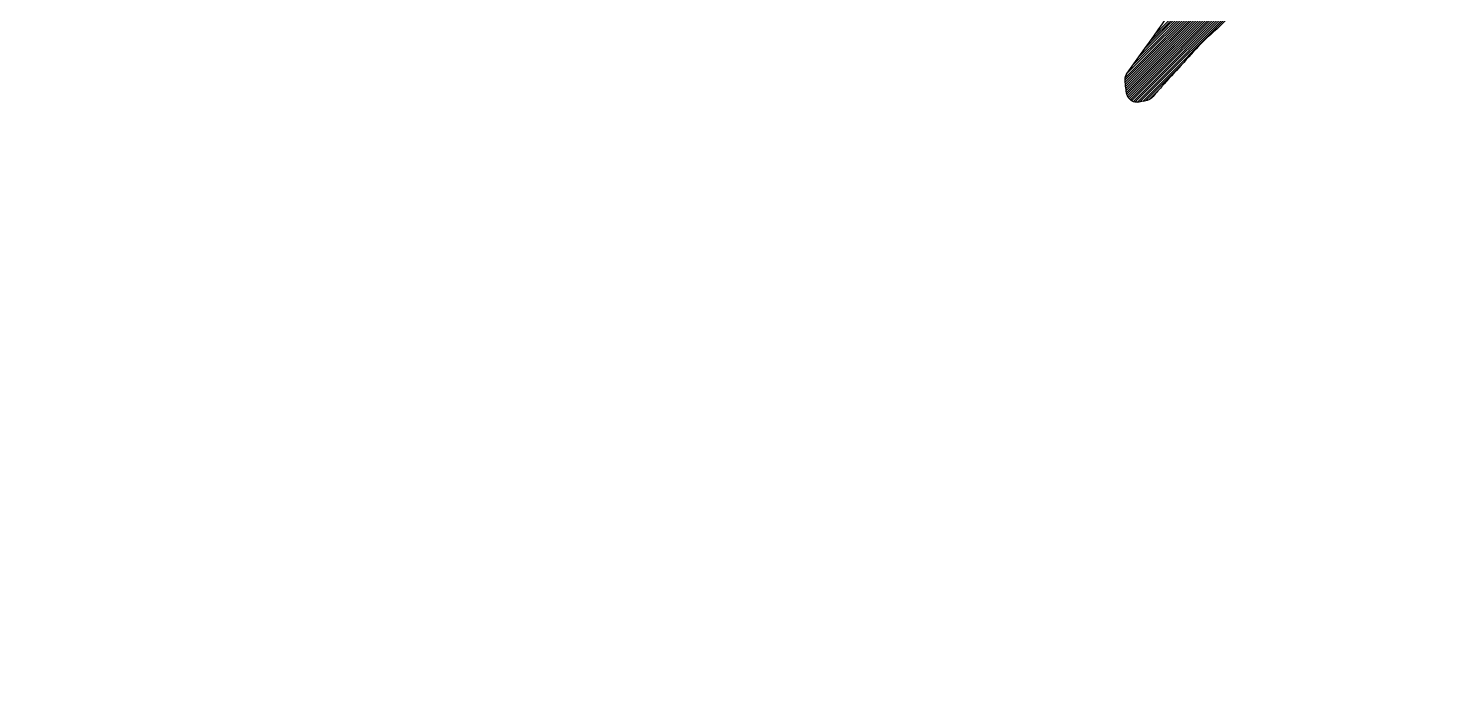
# Model space of a CAD drawing. Header units: inches. Extents: x 112 to 4169, y -2569 to 841.
# Drawn here: x 1078.005 to 1082.532, y -1097.285 to -1095.16 of the extents above; entities that cross this region are included whole.
import ezdxf

# ---------------------------------------------------------------- set-up
doc = ezdxf.new("R2010")
doc.units = ezdxf.units.IN
doc.header["$MEASUREMENT"] = 0
doc.layers.add('ONDOCS', color=7, linetype='Continuous', lineweight=0)

# ---------------------------------------------------------------- blocks, each defined once
blk = doc.blocks.new('240 BORDER A2')
at = {"layer": 'ONDOCS', "color": 7, "linetype": 'Continuous', "lineweight": -3, "ltscale": 100}
for p, q in [((581.2968, 52.4759), (581.73, 52.9091)), ((581.3079, 52.4914), (581.7383, 52.9218)), ((581.3189, 52.5069), (581.7464, 52.9344)), ((581.2727, 52.4428), (581.7134, 52.8835)), ((581.2856, 52.4602), (581.7217, 52.8963)), ((581.2592, 52.4204), (581.6969, 52.8581)), ((581.2615, 52.4271), (581.7051, 52.8708)), ((581.2587, 52.4154), (581.6888, 52.8455)), ((581.2588, 52.4111), (581.6809, 52.8331)), ((581.2592, 52.4069), (581.6732, 52.821)), ((581.2597, 52.403), (581.6655, 52.8088)), ((581.2602, 52.399), (581.6578, 52.7966)), ((581.2606, 52.395), (581.6499, 52.7842)), ((581.2613, 52.3912), (581.6417, 52.7715)), ((581.2622, 52.3876), (581.6329, 52.7583)), ((581.2634, 52.3843), (581.6234, 52.7444)), ((581.2649, 52.3814), (581.6127, 52.7292)), ((581.2668, 52.3788), (581.5999, 52.7119)), ((581.2689, 52.3765), (581.5836, 52.6912)), ((581.2714, 52.3745), (581.5633, 52.6663)), ((581.2743, 52.3729), (581.5406, 52.6392)), ((581.2778, 52.372), (581.52, 52.6141)), ((581.2822, 52.3718), (581.5028, 52.5924)), ((581.2873, 52.3726), (581.4867, 52.5719)), ((581.293, 52.3737), (581.4699, 52.5506)), ((581.2986, 52.3748), (581.3687, 52.4449)), ((581.3051, 52.3769), (581.3247, 52.3965))]:
    blk.add_line(p, q, dxfattribs=at)
at = {"layer": 'ONDOCS', "color": 7, "linetype": 'Continuous', "lineweight": -3, "ltscale": 100, "extrusion": (0, 0, -1)}
for centre, radius, start, end in [((-579.9319, 54.1274), 6.0368, 341.37984, 224.49645), ((-579.9368, 54.1454), 5.5937, 344.8891, 224.527)]:
    blk.add_arc(centre, radius, start, end, dxfattribs=at)
at = {"layer": 'ONDOCS', "color": 7, "linetype": 'Continuous', "lineweight": -3, "ltscale": 100}
for points in [[(581.2889, 52.4648), (581.3346, 52.5289), (581.3801, 52.5932), (581.426, 52.6572)], [(581.4549, 52.5322), (581.4408, 52.5151), (581.4218, 52.5027), (581.4068, 52.4865)], [(581.4068, 52.4865), (581.3809, 52.4586), (581.3554, 52.4304), (581.3298, 52.4023)], [(581.2625, 52.4287), (581.2711, 52.4411), (581.2803, 52.4527), (581.2889, 52.4648)], [(581.2601, 52.3999), (581.2589, 52.4094), (581.2569, 52.4208), (581.2625, 52.4287)], [(581.2697, 52.3758), (581.2617, 52.3829), (581.2611, 52.3914), (581.2601, 52.3999)], [(581.3298, 52.4023), (581.3233, 52.3951), (581.3174, 52.3878), (581.3106, 52.3806)], [(581.2913, 52.3734), (581.2844, 52.372), (581.2764, 52.3698), (581.2697, 52.3758)], [(581.3106, 52.3806), (581.3057, 52.3756), (581.2979, 52.3748), (581.2913, 52.3734)]]:
    blk.add_open_spline(points, degree=3, dxfattribs=at)

msp = doc.modelspace()

# ---------------------------------------------------------------- block references
at = {"xscale": 1.652949273830399, "yscale": 1.652949273830399, "zscale": 1.652949273830399}
msp.add_blockref('240 BORDER A2', (120.7465, -1181.9669), dxfattribs=at)

doc.saveas('drawing.dxf')
